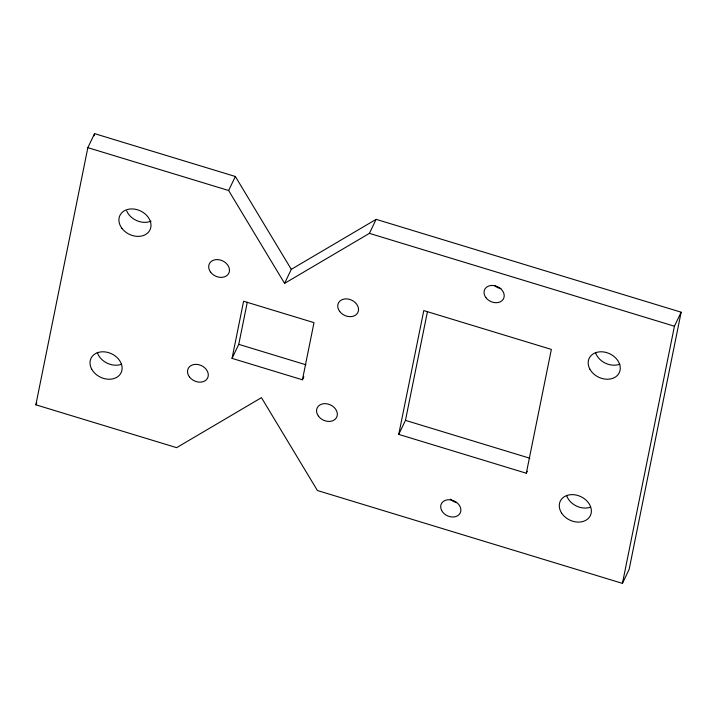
<?xml version="1.0" encoding="UTF-8"?>
<svg xmlns="http://www.w3.org/2000/svg" width="717" height="717" viewBox="0 0 717 717"><rect width="100%" height="100%" fill="white"/><g stroke="black" fill="none" stroke-linecap="round" stroke-linejoin="round"><path stroke-width="1.08" d="M291.29 269.341L376.129 219.339L681.15 312.191L629.15 569.343L622.437 583.369L317.407 490.518L261.463 397.657L176.633 447.659L35.85 404.809L87.85 147.657L94.563 133.631L235.346 176.49L291.29 269.341L284.577 283.367L228.624 190.507L87.85 147.657M94.124 135.818L94.563 133.631M232.048 358.375L243.601 301.23L313.992 322.65L302.44 379.795L232.048 358.375L238.761 344.348L247.266 302.296M398.742 434.394L423.774 310.578L551.355 349.412L526.314 473.229L398.742 434.394L405.463 420.368L427.395 311.895M622.437 583.369L674.428 326.217L681.15 312.191M35.85 404.809L36.809 402.802M228.624 190.507L235.346 176.49M284.577 283.367L369.407 233.366L376.129 219.339M302.44 379.795L303.874 376.792M526.314 473.229L527.282 471.221M369.407 233.366L674.428 326.217M238.761 344.348L305.953 364.801M405.463 420.368L529.845 458.235M151.027 221.132A16.679 12.96 25.6 0 1 126.658 210.888M121.693 364.182A16.679 12.96 25.6 0 1 97.279 352.388M590.288 507.277A16.679 12.96 25.6 0 1 566.609 495.456M619.855 364.164A16.679 12.96 25.6 0 1 595.433 352.379M500.968 288.557A10.504 8.165 25.6 0 1 494.434 285.545M456.63 502.653A10.504 8.165 25.6 0 1 450.366 499.149M121.917 228.338A16.679 12.96 25.6 0 0 149.575 230.641A16.679 12.96 25.6 0 0 133.362 208.988A16.679 12.96 25.6 0 0 121.917 228.338M91.668 369.076A16.679 12.96 25.6 0 0 119.407 375.224A16.679 12.96 25.6 0 0 107.12 352.253A16.679 12.96 25.6 0 0 91.668 369.076M561.554 512.987A16.679 12.96 25.6 0 0 589.347 517.262A16.679 12.96 25.6 0 0 575.088 494.855A16.679 12.96 25.6 0 0 561.554 512.987M589.822 369.067A16.679 12.96 25.6 0 0 617.561 375.215A16.679 12.96 25.6 0 0 605.265 352.244A16.679 12.96 25.6 0 0 589.822 369.067M485.911 297.654A10.504 8.165 25.6 0 0 503.334 299.106A10.504 8.165 25.6 0 0 493.126 285.474A10.504 8.165 25.6 0 0 485.911 297.654M441.627 510.423A10.504 8.165 25.6 0 0 459.068 514.618A10.504 8.165 25.6 0 0 451.674 500.072A10.504 8.165 25.6 0 0 441.627 510.423M339.688 311.456A10.809 8.398 25.6 0 0 357.613 312.944A10.809 8.398 25.6 0 0 347.109 298.917A10.809 8.398 25.6 0 0 339.688 311.456M318.5 416.218A10.809 8.398 25.6 0 0 336.434 417.715A10.809 8.398 25.6 0 0 325.921 403.68A10.809 8.398 25.6 0 0 318.5 416.218M189.449 376.936A10.809 8.398 25.6 0 0 207.383 378.433A10.809 8.398 25.6 0 0 196.87 364.397A10.809 8.398 25.6 0 0 189.449 376.936M210.637 272.173A10.809 8.398 25.6 0 0 228.571 273.661A10.809 8.398 25.6 0 0 218.058 259.626A10.809 8.398 25.6 0 0 210.637 272.173"/></g></svg>
